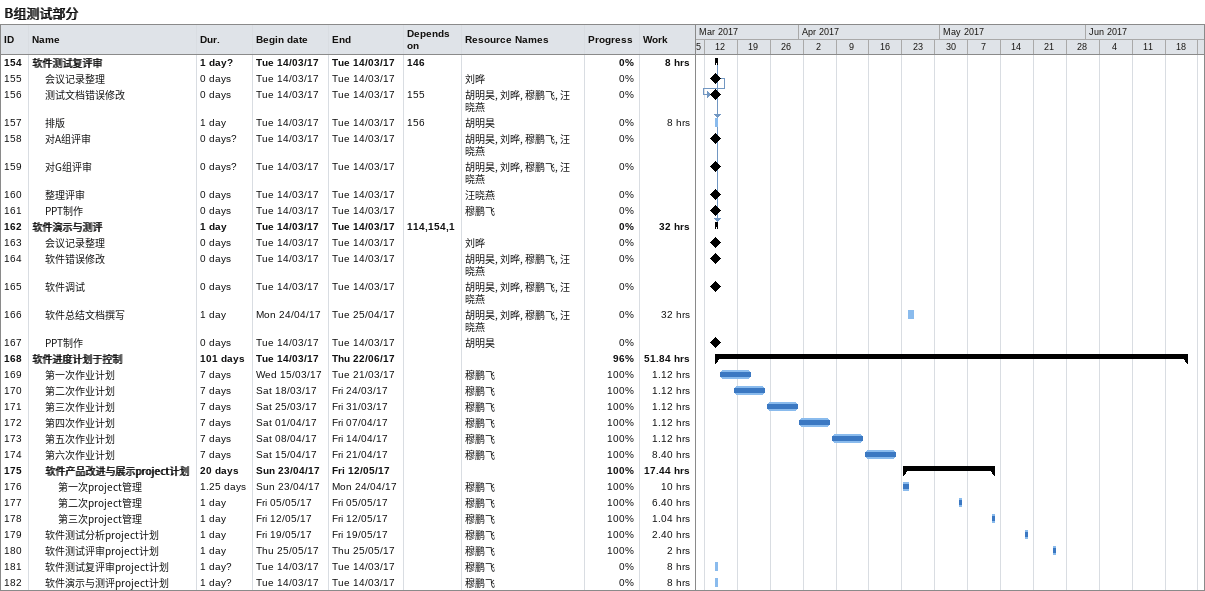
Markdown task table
B组测试部分

| ID | Level | Task | Duration | Start | Finish | Predecessors | Resources | % complete | Work (h) |
|---|---|---|---|---|---|---|---|---|---|
| 154 | 1 | **软件测试复评审** | 1d? | 2017-03-14 | 2017-03-14 | 146 |  | 0 | 8 |
| 155 | 2 | 会议记录整理 | 0d | 2017-03-14 | 2017-03-14 |  | 刘晔 | 0 |  |
| 156 | 2 | 测试文档错误修改 | 0d | 2017-03-14 | 2017-03-14 | 155 | 胡明昊, 刘晔, 穆鹏飞, 汪晓燕 | 0 |  |
| 157 | 2 | 排版 | 1d | 2017-03-14 | 2017-03-14 | 156 | 胡明昊 | 0 | 8 |
| 158 | 2 | 对A组评审 | 0d? | 2017-03-14 | 2017-03-14 |  | 胡明昊, 刘晔, 穆鹏飞, 汪晓燕 | 0 |  |
| 159 | 2 | 对G组评审 | 0d? | 2017-03-14 | 2017-03-14 |  | 胡明昊, 刘晔, 穆鹏飞, 汪晓燕 | 0 |  |
| 160 | 2 | 整理评审 | 0d | 2017-03-14 | 2017-03-14 |  | 汪晓燕 | 0 |  |
| 161 | 2 | PPT制作 | 0d | 2017-03-14 | 2017-03-14 |  | 穆鹏飞 | 0 |  |
| 162 | 1 | **软件演示与测评** | 1d | 2017-03-14 | 2017-03-14 | 114, 154, 1 |  | 0 | 32 |
| 163 | 2 | 会议记录整理 | 0d | 2017-03-14 | 2017-03-14 |  | 刘晔 | 0 |  |
| 164 | 2 | 软件错误修改 | 0d | 2017-03-14 | 2017-03-14 |  | 胡明昊, 刘晔, 穆鹏飞, 汪晓燕 | 0 |  |
| 165 | 2 | 软件调试 | 0d | 2017-03-14 | 2017-03-14 |  | 胡明昊, 刘晔, 穆鹏飞, 汪晓燕 | 0 |  |
| 166 | 2 | 软件总结文档撰写 | 1d | 2017-04-24 | 2017-04-25 |  | 胡明昊, 刘晔, 穆鹏飞, 汪晓燕 | 0 | 32 |
| 167 | 2 | PPT制作 | 0d | 2017-03-14 | 2017-03-14 |  | 胡明昊 | 0 |  |
| 168 | 1 | **软件进度计划于控制** | 101d | 2017-03-14 | 2017-06-22 |  |  | 96 | 51.84 |
| 169 | 2 | 第一次作业计划 | 7d | 2017-03-15 | 2017-03-21 |  | 穆鹏飞 | 100 | 1.12 |
| 170 | 2 | 第二次作业计划 | 7d | 2017-03-18 | 2017-03-24 |  | 穆鹏飞 | 100 | 1.12 |
| 171 | 2 | 第三次作业计划 | 7d | 2017-03-25 | 2017-03-31 |  | 穆鹏飞 | 100 | 1.12 |
| 172 | 2 | 第四次作业计划 | 7d | 2017-04-01 | 2017-04-07 |  | 穆鹏飞 | 100 | 1.12 |
| 173 | 2 | 第五次作业计划 | 7d | 2017-04-08 | 2017-04-14 |  | 穆鹏飞 | 100 | 1.12 |
| 174 | 2 | 第六次作业计划 | 7d | 2017-04-15 | 2017-04-21 |  | 穆鹏飞 | 100 | 8.40 |
| 175 | 2 | **软件产品改进与展示project计划** | 20d | 2017-04-23 | 2017-05-12 |  |  | 100 | 17.44 |
| 176 | 3 | 第一次project管理 | 1.25d | 2017-04-23 | 2017-04-24 |  | 穆鹏飞 | 100 | 10 |
| 177 | 3 | 第二次project管理 | 1d | 2017-05-05 | 2017-05-05 |  | 穆鹏飞 | 100 | 6.40 |
| 178 | 3 | 第三次project管理 | 1d | 2017-05-12 | 2017-05-12 |  | 穆鹏飞 | 100 | 1.04 |
| 179 | 2 | 软件测试分析project计划 | 1d | 2017-05-19 | 2017-05-19 |  | 穆鹏飞 | 100 | 2.40 |
| 180 | 2 | 软件测试评审project计划 | 1d | 2017-05-25 | 2017-05-25 |  | 穆鹏飞 | 100 | 2 |
| 181 | 2 | 软件测试复评审project计划 | 1d? | 2017-03-14 | 2017-03-14 |  | 穆鹏飞 | 0 | 8 |
| 182 | 2 | 软件演示与测评project计划 | 1d? | 2017-03-14 | 2017-03-14 |  | 穆鹏飞 | 0 | 8 |
